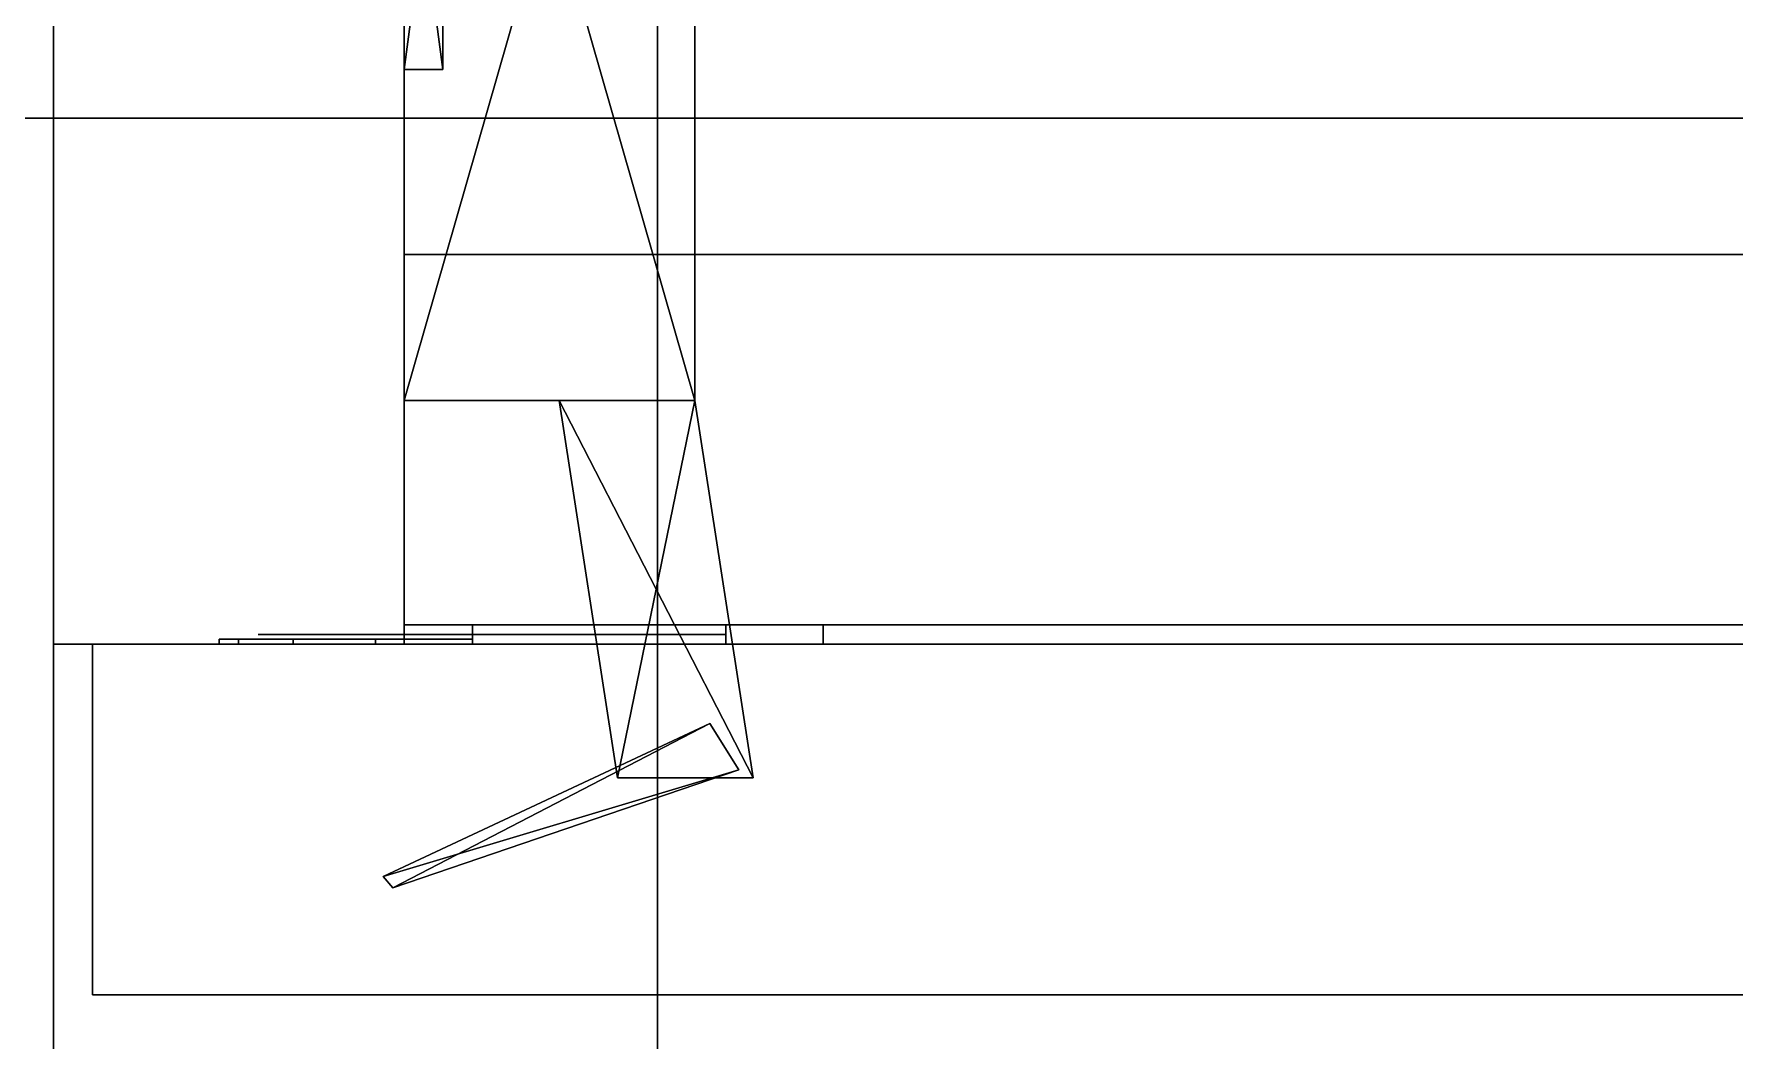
# Model space of a CAD drawing. Extents: x 0 to 5507, y -6518 to 0.
# Drawn here: x 1765 to 1852.2, y -730.4 to -678.7 of the extents above; entities that cross this region are included whole.
import ezdxf

# ---------------------------------------------------------------- set-up
doc = ezdxf.new("R2010")
doc.units = 0
for name, color, linetype in [('LAYER0', 7, 'CONTINUOUS'), ('LAYER192', 7, 'CONTINUOUS'), ('LAYER201', 7, 'CONTINUOUS'), ('LAYER203', 7, 'CONTINUOUS'), ('LAYER206', 7, 'CONTINUOUS'), ('LAYER216', 28, 'CONTINUOUS'), ('LAYER217', 253, 'CONTINUOUS'), ('LAYER218', 28, 'CONTINUOUS'), ('LAYER219', 253, 'CONTINUOUS'), ('LAYER220', 254, 'CONTINUOUS'), ('LAYER308', 254, 'CONTINUOUS'), ('LAYER310', 254, 'CONTINUOUS'), ('LAYER533', 7, 'CONTINUOUS')]:
    doc.layers.add(name, color=color, linetype=linetype)

msp = doc.modelspace()

# ---------------------------------------------------------------- linework, layer by layer
at = {"layer": 'LAYER0', "invisible_edges": 1}
for points in [[(5507, 0), (0, -6518), (0, 0), (5507, 0)], [(5507, -6518, 5), (0, 0, 5), (0, -6518, 5), (5507, -6518, 5)], [(0, 0, 5), (5507, -6518, 5), (5507, 0, 5), (0, 0, 5)], [(0, -6518), (5507, 0), (5507, -6518), (0, -6518)]]:
    msp.add_3dface(points, dxfattribs=at)
at = {"layer": 'LAYER192', "invisible_edges": 1}
for points in [[(2432, -360, 116), (1784, -710, 116), (1784, -360, 116), (2432, -360, 116)], [(1784, -710, 116), (2432, -360, 116), (2432, -710, 116), (1784, -710, 116)], [(1784, -360, 134), (1784, -710, 116), (1784, -710, 134), (1784, -360, 134)], [(1784, -710, 116), (1784, -360, 134), (1784, -360, 116), (1784, -710, 116)], [(2432, -710, 134), (1784, -360, 134), (1784, -710, 134), (2432, -710, 134)], [(1784, -360, 134), (2432, -710, 134), (2432, -360, 134), (1784, -360, 134)], [(2432, -710, 134), (1784, -710, 116), (2432, -710, 116), (2432, -710, 134)], [(1784, -710, 116), (2432, -710, 134), (1784, -710, 134), (1784, -710, 116)]]:
    msp.add_3dface(points, dxfattribs=at)
at = {"layer": 'LAYER201', "invisible_edges": 1}
for points in [[(1766, -360, 115), (1784, -710, 115), (1766, -710, 115), (1766, -360, 115)], [(1784, -710, 115), (1766, -360, 115), (1784, -360, 115), (1784, -710, 115)], [(1784, -360, 885), (1766, -710, 885), (1784, -710, 885), (1784, -360, 885)], [(1766, -710, 885), (1784, -360, 885), (1766, -360, 885), (1766, -710, 885)], [(1766, -710, 885), (1766, -360, 115), (1766, -710, 115), (1766, -710, 885)], [(1766, -360, 115), (1766, -710, 885), (1766, -360, 885), (1766, -360, 115)], [(1784, -360, 885), (1784, -710, 115), (1784, -360, 115), (1784, -360, 885)], [(1784, -710, 115), (1784, -360, 885), (1784, -710, 885), (1784, -710, 115)], [(1766, -710, 885), (1784, -710, 115), (1784, -710, 885), (1766, -710, 885)], [(1784, -710, 115), (1766, -710, 885), (1766, -710, 115), (1784, -710, 115)]]:
    msp.add_3dface(points, dxfattribs=at)
at = {"layer": 'LAYER203', "invisible_edges": 1}
for points in [[(2432, -629, 866.5), (1784, -709, 866.5), (1784, -629, 866.5), (2432, -629, 866.5)], [(1784, -709, 866.5), (2432, -629, 866.5), (2432, -709, 866.5), (1784, -709, 866.5)], [(1784, -629, 884.5), (1784, -709, 866.5), (1784, -709, 884.5), (1784, -629, 884.5)], [(1784, -709, 866.5), (1784, -629, 884.5), (1784, -629, 866.5), (1784, -709, 866.5)], [(2432, -709, 884.5), (1784, -629, 884.5), (1784, -709, 884.5), (2432, -709, 884.5)], [(1784, -629, 884.5), (2432, -709, 884.5), (2432, -629, 884.5), (1784, -629, 884.5)], [(2432, -709, 884.5), (1784, -709, 866.5), (2432, -709, 866.5), (2432, -709, 884.5)], [(1784, -709, 866.5), (2432, -709, 884.5), (1784, -709, 884.5), (1784, -709, 866.5)]]:
    msp.add_3dface(points, dxfattribs=at)
at = {"layer": 'LAYER206', "invisible_edges": 1}
for points in [[(2432, -384.6001, 491), (1784, -690, 491), (1784, -384.6001, 491), (2432, -384.6001, 491)], [(1784, -690, 491), (2432, -384.6001, 491), (2432, -690, 491), (1784, -690, 491)], [(1784, -384.6001, 509), (1784, -690, 491), (1784, -690, 509), (1784, -384.6001, 509)], [(1784, -690, 491), (1784, -384.6001, 509), (1784, -384.6001, 491), (1784, -690, 491)], [(2432, -690, 509), (1784, -384.6001, 509), (1784, -690, 509), (2432, -690, 509)], [(1784, -384.6001, 509), (2432, -690, 509), (2432, -384.6001, 509), (1784, -384.6001, 509)], [(2432, -690, 509), (1784, -690, 491), (2432, -690, 491), (2432, -690, 509)], [(1784, -690, 491), (2432, -690, 509), (1784, -690, 509), (1784, -690, 491)]]:
    msp.add_3dface(points, dxfattribs=at)
at = {"layer": 'LAYER216'}
for points in [[(1805.5, -709, 197), (1787.5, -709, 197), (1787.5, -709, 197), (1805.5, -709, 197)], [(1805.5, -709, 239), (1787.5, -709, 239), (1787.5, -709, 239), (1805.5, -709, 239)], [(1800.5, -709, 209), (1800.5, -710, 209), (1787.5, -710, 209), (1787.5, -709, 209)], [(1787.5, -709, 209), (1787.5, -710, 209), (1787.5, -710, 197), (1787.5, -709, 197)], [(1787.5, -709, 197), (1787.5, -710, 197), (1805.5, -710, 197), (1805.5, -709, 197)], [(1800.5, -709, 227), (1800.5, -710, 227), (1787.5, -710, 227), (1787.5, -709, 227)], [(1787.5, -709, 227), (1787.5, -710, 227), (1787.5, -710, 239), (1787.5, -709, 239)], [(1787.5, -709, 239), (1787.5, -710, 239), (1805.5, -710, 239), (1805.5, -709, 239)], [(1800.5, -709, 209), (1800.5, -710, 209), (1800.5, -710, 227), (1800.5, -709, 227)], [(1805.5, -709, 239), (1805.5, -710, 239), (1805.5, -709, 239)], [(1805.5, -710, 197), (1805.5, -710, 239), (1805.5, -709, 239), (1805.5, -709, 197)], [(1787.5, -710, 209), (1787.5, -710, 197), (1787.5, -710, 209)], [(1787.5, -710, 227), (1787.5, -710, 239), (1787.5, -710, 227)], [(1805.5, -710, 197), (1787.5, -710, 197), (1787.5, -710, 239), (1805.5, -710, 239)], [(1800.5, -710, 209), (1800.5, -710, 227), (1800.5, -710, 209)]]:
    msp.add_3dface(points, dxfattribs=at)
for points, invisible_edges in [([(1805.5, -709, 197), (1800.5, -709, 209), (1787.5, -709, 209), (1787.5, -709, 197)], 1), ([(1805.5, -709, 239), (1800.5, -709, 227), (1787.5, -709, 227), (1787.5, -709, 239)], 1), ([(1805.5, -709, 239), (1805.5, -709, 197), (1800.5, -709, 209), (1800.5, -709, 227)], 10), ([(1775.49, -709.75, 213.0251), (1774.5, -709.75, 218), (1776.5, -709.75, 218), (1776.5, -709.75, 212.5)], 10), ([(1774.5, -709.75, 218), (1775.49, -709.75, 222.9749), (1776.5, -709.75, 223.5), (1776.5, -709.75, 218)], 10), ([(1778.308, -709.75, 208.8076), (1775.49, -709.75, 213.0251), (1776.5, -709.75, 212.5), (1780, -709.75, 212.5)], 10), ([(1775.49, -709.75, 222.9749), (1778.308, -709.75, 227.1924), (1780, -709.75, 223.5), (1776.5, -709.75, 223.5)], 10), ([(1776.5, -709.5, 223.5), (1776.5, -709.5, 212.5), (1783.5, -709.5, 212.5), (1783.291, -709.5, 223.3167)], 4), ([(1782.525, -709.75, 205.9896), (1778.308, -709.75, 208.8076), (1780, -709.75, 212.5), (1783.5, -709.75, 212.5)], 10), ([(1778.308, -709.75, 227.1924), (1782.525, -709.75, 230.0104), (1783.5, -709.75, 223.5), (1780, -709.75, 223.5)], 10), ([(1787.5, -709.75, 205), (1782.525, -709.75, 205.9896), (1783.5, -709.75, 212.5), (1787.5, -709.75, 209)], 2), ([(1782.525, -709.75, 230.0104), (1787.5, -709.75, 231), (1787.5, -709.75, 227), (1783.5, -709.75, 223.5)], 8), ([(1783.291, -709.5, 223.3167), (1783.5, -709.5, 212.5), (1787.5, -709.5, 209), (1787.5, -709.5, 227)], 5), ([(1787.5, -709.5, 227), (1787.5, -709.5, 209), (1800.5, -709.5, 209), (1800.5, -709.5, 227)], 1)]:
    msp.add_3dface(points, dxfattribs=dict(at, invisible_edges=invisible_edges))
at = {"layer": 'LAYER217'}
for points in [[(1784, -645.5, 211.2174), (1798.921, -697.5, 211.2174), (1784, -697.5, 211.2174), (1784, -645.5, 211.2174)], [(1798.921, -645.5, 211.2174), (1798.921, -697.5, 211.2174), (1784, -645.5, 211.2174), (1798.921, -645.5, 211.2174)], [(1784, -697.5, 224.7826), (1798.921, -645.5, 224.7826), (1784, -645.5, 224.7826), (1784, -697.5, 224.7826)], [(1798.921, -697.5, 224.7826), (1798.921, -645.5, 224.7826), (1784, -697.5, 224.7826), (1798.921, -697.5, 224.7826)], [(1798.921, -645.5, 211.2174), (1798.921, -697.5, 224.7826), (1798.921, -697.5, 211.2174), (1798.921, -645.5, 211.2174)], [(1798.921, -645.5, 224.7826), (1798.921, -697.5, 224.7826), (1798.921, -645.5, 211.2174), (1798.921, -645.5, 224.7826)], [(1784, -665.5, 244), (1784, -680.5, 244), (1785.99, -680.5, 244), (1784, -665.5, 244)], [(1785.99, -665.5, 244), (1784, -665.5, 244), (1785.99, -680.5, 244), (1785.99, -665.5, 244)], [(1784, -680.5, 192), (1784, -665.5, 192), (1785.99, -665.5, 192), (1784, -680.5, 192)], [(1785.99, -680.5, 192), (1784, -680.5, 192), (1785.99, -665.5, 192), (1785.99, -680.5, 192)], [(1785.99, -665.5, 244), (1785.99, -680.5, 244), (1785.99, -680.5, 192), (1785.99, -665.5, 244)], [(1785.99, -665.5, 192), (1785.99, -665.5, 244), (1785.99, -680.5, 192), (1785.99, -665.5, 192)], [(1785.99, -680.5, 244), (1784, -680.5, 244), (1784, -680.5, 192), (1785.99, -680.5, 244)], [(1785.99, -680.5, 192), (1785.99, -680.5, 244), (1784, -680.5, 192), (1785.99, -680.5, 192)], [(1791.958, -697.5, 211.2174), (1801.906, -716.8652, 211.2174), (1794.942, -716.8652, 211.2174), (1791.958, -697.5, 211.2174)], [(1798.921, -697.5, 211.2174), (1801.906, -716.8652, 211.2174), (1791.958, -697.5, 211.2174), (1798.921, -697.5, 211.2174)], [(1794.942, -716.8652, 224.7826), (1798.921, -697.5, 224.7826), (1791.958, -697.5, 224.7826), (1794.942, -716.8652, 224.7826)], [(1801.906, -716.8652, 224.7826), (1798.921, -697.5, 224.7826), (1794.942, -716.8652, 224.7826), (1801.906, -716.8652, 224.7826)], [(1798.921, -697.5, 211.2174), (1801.906, -716.8652, 224.7826), (1801.906, -716.8652, 211.2174), (1798.921, -697.5, 211.2174)], [(1798.921, -697.5, 224.7826), (1801.906, -716.8652, 224.7826), (1798.921, -697.5, 211.2174), (1798.921, -697.5, 224.7826)], [(1799.692, -714.0752, 212.3477), (1783.409, -722.5, 212.3477), (1782.918, -721.9229, 212.3477), (1799.692, -714.0752, 212.3477)], [(1782.918, -721.9229, 223.652), (1801.182, -716.4556, 223.652), (1799.692, -714.0752, 223.652), (1782.918, -721.9229, 223.652)], [(1801.182, -716.4556, 212.3477), (1783.409, -722.5, 212.3477), (1799.692, -714.0752, 212.3477), (1801.182, -716.4556, 212.3477)], [(1783.409, -722.5, 223.652), (1801.182, -716.4556, 223.652), (1782.918, -721.9229, 223.652), (1783.409, -722.5, 223.652)], [(1801.182, -716.4556, 212.3477), (1783.409, -722.5, 223.652), (1783.409, -722.5, 212.3477), (1801.182, -716.4556, 212.3477)], [(1801.182, -716.4556, 223.652), (1783.409, -722.5, 223.652), (1801.182, -716.4556, 212.3477), (1801.182, -716.4556, 223.652)]]:
    msp.add_3dface(points, dxfattribs=at)
at = {"layer": 'LAYER218'}
for points in [[(1805.5, -709, 761), (1787.5, -709, 761), (1787.5, -709, 761), (1805.5, -709, 761)], [(1805.5, -709, 803), (1787.5, -709, 803), (1787.5, -709, 803), (1805.5, -709, 803)], [(1800.5, -709, 773), (1800.5, -710, 773), (1787.5, -710, 773), (1787.5, -709, 773)], [(1787.5, -709, 773), (1787.5, -710, 773), (1787.5, -710, 761), (1787.5, -709, 761)], [(1787.5, -709, 761), (1787.5, -710, 761), (1805.5, -710, 761), (1805.5, -709, 761)], [(1800.5, -709, 791), (1800.5, -710, 791), (1787.5, -710, 791), (1787.5, -709, 791)], [(1787.5, -709, 791), (1787.5, -710, 791), (1787.5, -710, 803), (1787.5, -709, 803)], [(1787.5, -709, 803), (1787.5, -710, 803), (1805.5, -710, 803), (1805.5, -709, 803)], [(1800.5, -709, 773), (1800.5, -710, 773), (1800.5, -710, 791), (1800.5, -709, 791)], [(1805.5, -709, 803), (1805.5, -710, 803), (1805.5, -709, 803)], [(1805.5, -710, 761), (1805.5, -710, 803), (1805.5, -709, 803), (1805.5, -709, 761)], [(1787.5, -710, 773), (1787.5, -710, 761), (1787.5, -710, 773)], [(1787.5, -710, 791), (1787.5, -710, 803), (1787.5, -710, 791)], [(1805.5, -710, 761), (1787.5, -710, 761), (1787.5, -710, 803), (1805.5, -710, 803)], [(1800.5, -710, 773), (1800.5, -710, 791), (1800.5, -710, 773)]]:
    msp.add_3dface(points, dxfattribs=at)
for points, invisible_edges in [([(1805.5, -709, 761), (1800.5, -709, 773), (1787.5, -709, 773), (1787.5, -709, 761)], 1), ([(1805.5, -709, 803), (1800.5, -709, 791), (1787.5, -709, 791), (1787.5, -709, 803)], 1), ([(1805.5, -709, 803), (1805.5, -709, 761), (1800.5, -709, 773), (1800.5, -709, 791)], 10), ([(1775.49, -709.75, 777.0251), (1774.5, -709.75, 782), (1776.5, -709.75, 782), (1776.5, -709.75, 776.5)], 10), ([(1774.5, -709.75, 782), (1775.49, -709.75, 786.9749), (1776.5, -709.75, 787.5), (1776.5, -709.75, 782)], 10), ([(1778.308, -709.75, 772.8076), (1775.49, -709.75, 777.0251), (1776.5, -709.75, 776.5), (1780, -709.75, 776.5)], 10), ([(1775.49, -709.75, 786.9749), (1778.308, -709.75, 791.1924), (1780, -709.75, 787.5), (1776.5, -709.75, 787.5)], 10), ([(1776.5, -709.5, 787.5), (1776.5, -709.5, 776.5), (1783.5, -709.5, 776.5), (1783.291, -709.5, 787.3167)], 4), ([(1782.525, -709.75, 769.9896), (1778.308, -709.75, 772.8076), (1780, -709.75, 776.5), (1783.5, -709.75, 776.5)], 10), ([(1778.308, -709.75, 791.1924), (1782.525, -709.75, 794.0104), (1783.5, -709.75, 787.5), (1780, -709.75, 787.5)], 10), ([(1787.5, -709.75, 769), (1782.525, -709.75, 769.9896), (1783.5, -709.75, 776.5), (1787.5, -709.75, 773)], 2), ([(1782.525, -709.75, 794.0104), (1787.5, -709.75, 795), (1787.5, -709.75, 791), (1783.5, -709.75, 787.5)], 8), ([(1783.291, -709.5, 787.3167), (1783.5, -709.5, 776.5), (1787.5, -709.5, 773), (1787.5, -709.5, 791)], 5), ([(1787.5, -709.5, 791), (1787.5, -709.5, 773), (1800.5, -709.5, 773), (1800.5, -709.5, 791)], 1)]:
    msp.add_3dface(points, dxfattribs=dict(at, invisible_edges=invisible_edges))
at = {"layer": 'LAYER219'}
for points in [[(1784, -645.5, 775.2174), (1798.921, -697.5, 775.2174), (1784, -697.5, 775.2174), (1784, -645.5, 775.2174)], [(1798.921, -645.5, 775.2174), (1798.921, -697.5, 775.2174), (1784, -645.5, 775.2174), (1798.921, -645.5, 775.2174)], [(1784, -697.5, 788.7826), (1798.921, -645.5, 788.7826), (1784, -645.5, 788.7826), (1784, -697.5, 788.7826)], [(1798.921, -697.5, 788.7826), (1798.921, -645.5, 788.7826), (1784, -697.5, 788.7826), (1798.921, -697.5, 788.7826)], [(1798.921, -645.5, 775.2174), (1798.921, -697.5, 788.7826), (1798.921, -697.5, 775.2174), (1798.921, -645.5, 775.2174)], [(1798.921, -645.5, 788.7826), (1798.921, -697.5, 788.7826), (1798.921, -645.5, 775.2174), (1798.921, -645.5, 788.7826)], [(1784, -665.5, 808), (1784, -680.5, 808), (1785.99, -680.5, 808), (1784, -665.5, 808)], [(1785.99, -665.5, 808), (1784, -665.5, 808), (1785.99, -680.5, 808), (1785.99, -665.5, 808)], [(1784, -680.5, 756), (1784, -665.5, 756), (1785.99, -665.5, 756), (1784, -680.5, 756)], [(1785.99, -680.5, 756), (1784, -680.5, 756), (1785.99, -665.5, 756), (1785.99, -680.5, 756)], [(1785.99, -665.5, 808), (1785.99, -680.5, 808), (1785.99, -680.5, 756), (1785.99, -665.5, 808)], [(1785.99, -665.5, 756), (1785.99, -665.5, 808), (1785.99, -680.5, 756), (1785.99, -665.5, 756)], [(1785.99, -680.5, 808), (1784, -680.5, 808), (1784, -680.5, 756), (1785.99, -680.5, 808)], [(1785.99, -680.5, 756), (1785.99, -680.5, 808), (1784, -680.5, 756), (1785.99, -680.5, 756)], [(1791.958, -697.5, 775.2174), (1801.906, -716.8652, 775.2174), (1794.942, -716.8652, 775.2174), (1791.958, -697.5, 775.2174)], [(1798.921, -697.5, 775.2174), (1801.906, -716.8652, 775.2174), (1791.958, -697.5, 775.2174), (1798.921, -697.5, 775.2174)], [(1794.942, -716.8652, 788.7826), (1798.921, -697.5, 788.7826), (1791.958, -697.5, 788.7826), (1794.942, -716.8652, 788.7826)], [(1801.906, -716.8652, 788.7826), (1798.921, -697.5, 788.7826), (1794.942, -716.8652, 788.7826), (1801.906, -716.8652, 788.7826)], [(1798.921, -697.5, 775.2174), (1801.906, -716.8652, 788.7826), (1801.906, -716.8652, 775.2174), (1798.921, -697.5, 775.2174)], [(1798.921, -697.5, 788.7826), (1801.906, -716.8652, 788.7826), (1798.921, -697.5, 775.2174), (1798.921, -697.5, 788.7826)], [(1799.692, -714.0752, 776.3477), (1783.409, -722.5, 776.3477), (1782.918, -721.9229, 776.3477), (1799.692, -714.0752, 776.3477)], [(1782.918, -721.9229, 787.652), (1801.182, -716.4556, 787.652), (1799.692, -714.0752, 787.652), (1782.918, -721.9229, 787.652)], [(1801.182, -716.4556, 776.3477), (1783.409, -722.5, 776.3477), (1799.692, -714.0752, 776.3477), (1801.182, -716.4556, 776.3477)], [(1783.409, -722.5, 787.652), (1801.182, -716.4556, 787.652), (1782.918, -721.9229, 787.652), (1783.409, -722.5, 787.652)], [(1801.182, -716.4556, 776.3477), (1783.409, -722.5, 787.652), (1783.409, -722.5, 776.3477), (1801.182, -716.4556, 776.3477)], [(1801.182, -716.4556, 787.652), (1783.409, -722.5, 787.652), (1801.182, -716.4556, 776.3477), (1801.182, -716.4556, 787.652)]]:
    msp.add_3dface(points, dxfattribs=at)
at = {"layer": 'LAYER220', "invisible_edges": 1}
for points in [[(2106.5, -710, 118), (1768, -710, 882), (2106.5, -710, 882), (2106.5, -710, 118)], [(1768, -710, 882), (2106.5, -710, 118), (1768, -710, 118), (1768, -710, 882)], [(2106.5, -710, 118), (1768, -728, 118), (1768, -710, 118), (2106.5, -710, 118)], [(1768, -728, 118), (2106.5, -710, 118), (2106.5, -728, 118), (1768, -728, 118)], [(1768, -728, 118), (1768, -710, 882), (1768, -710, 118), (1768, -728, 118)], [(1768, -710, 882), (1768, -728, 118), (1768, -728, 882), (1768, -710, 882)], [(2106.5, -728, 882), (1768, -710, 882), (1768, -728, 882), (2106.5, -728, 882)], [(1768, -710, 882), (2106.5, -728, 882), (2106.5, -710, 882), (1768, -710, 882)], [(1768, -728, 118), (2106.5, -728, 882), (1768, -728, 882), (1768, -728, 118)], [(2106.5, -728, 882), (1768, -728, 118), (2106.5, -728, 118), (2106.5, -728, 882)]]:
    msp.add_3dface(points, dxfattribs=at)
at = {"layer": 'LAYER308', "invisible_edges": 1}
for points in [[(1070, -150, 1630), (2480, -683, 1630), (2480, -150, 1630), (1070, -150, 1630)], [(2480, -683, 1630), (1070, -150, 1630), (1070, -683, 1630), (2480, -683, 1630)], [(1070, -683, 1612), (2480, -150, 1612), (2480, -683, 1612), (1070, -683, 1612)], [(2480, -150, 1612), (1070, -683, 1612), (1070, -150, 1612), (2480, -150, 1612)], [(1070, -683, 1612), (2480, -683, 1630), (1070, -683, 1630), (1070, -683, 1612)], [(2480, -683, 1630), (1070, -683, 1612), (2480, -683, 1612), (2480, -683, 1630)]]:
    msp.add_3dface(points, dxfattribs=at)
at = {"layer": 'LAYER310', "invisible_edges": 1}
for points in [[(1748, -150, 115), (1766, -800, 115), (1748, -800, 115), (1748, -150, 115)], [(1766, -800, 115), (1748, -150, 115), (1766, -150, 115), (1766, -800, 115)], [(1766, -150, 885), (1748, -800, 885), (1766, -800, 885), (1766, -150, 885)], [(1748, -800, 885), (1766, -150, 885), (1748, -150, 885), (1748, -800, 885)], [(1766, -800, 115), (1766, -150, 885), (1766, -800, 885), (1766, -800, 115)], [(1766, -150, 885), (1766, -800, 115), (1766, -150, 115), (1766, -150, 885)]]:
    msp.add_3dface(points, dxfattribs=at)
at = {"layer": 'LAYER533'}
for points, invisible_edges in [([(1766, -150, 5), (1097, -750, 5), (1097, -150, 5), (1766, -150, 5)], 1), ([(1097, -750, 5), (1766, -150, 5), (1766, -360, 5), (1097, -750, 5)], 5), ([(1797, -750, 115), (1097, -150, 115), (1097, -750, 115), (1797, -750, 115)], 1), ([(1097, -150, 115), (1797, -750, 115), (1766, -360, 115), (1097, -150, 115)], 7), ([(1097, -750, 5), (1766, -360, 5), (1797, -750, 5), (1097, -750, 5)], 3), ([(1797, -750, 5), (1766, -360, 5), (1797, -500, 5), (1797, -750, 5)], 3), ([(1766, -360, 115), (1797, -750, 115), (1797, -500, 115), (1766, -360, 115)], 5), ([(1797, -500, 5), (1797, -750, 115), (1797, -750, 5), (1797, -500, 5)], 1), ([(1797, -750, 115), (1797, -500, 5), (1797, -500, 115), (1797, -750, 115)], 1)]:
    msp.add_3dface(points, dxfattribs=dict(at, invisible_edges=invisible_edges))

# ---------------------------------------------------------------- meshes
at = {"layer": 'LAYER216'}
mesh = msp.add_polymesh((2, 9), dxfattribs=at)
for k, corner in enumerate([(1787.5, -709.75, 205), (1782.525, -709.75, 205.9896), (1778.308, -709.75, 208.8076), (1775.49, -709.75, 213.0251), (1774.5, -709.75, 218), (1775.49, -709.75, 222.9749), (1778.308, -709.75, 227.1924), (1782.525, -709.75, 230.0104), (1787.5, -709.75, 231), (1787.5, -710, 205), (1782.525, -710, 205.9896), (1778.308, -710, 208.8076), (1775.49, -710, 213.0251), (1774.5, -710, 218), (1775.49, -710, 222.9749), (1778.308, -710, 227.1924), (1782.525, -710, 230.0104), (1787.5, -710, 231)]):
    mesh.set_mesh_vertex(divmod(k, 9), corner)
at = {"layer": 'LAYER218'}
mesh = msp.add_polymesh((2, 9), dxfattribs=at)
for k, corner in enumerate([(1787.5, -709.75, 769), (1782.525, -709.75, 769.9896), (1778.308, -709.75, 772.8076), (1775.49, -709.75, 777.0251), (1774.5, -709.75, 782), (1775.49, -709.75, 786.9749), (1778.308, -709.75, 791.1924), (1782.525, -709.75, 794.0104), (1787.5, -709.75, 795), (1787.5, -710, 769), (1782.525, -710, 769.9896), (1778.308, -710, 772.8076), (1775.49, -710, 777.0251), (1774.5, -710, 782), (1775.49, -710, 786.9749), (1778.308, -710, 791.1924), (1782.525, -710, 794.0104), (1787.5, -710, 795)]):
    mesh.set_mesh_vertex(divmod(k, 9), corner)

doc.saveas('drawing.dxf')
